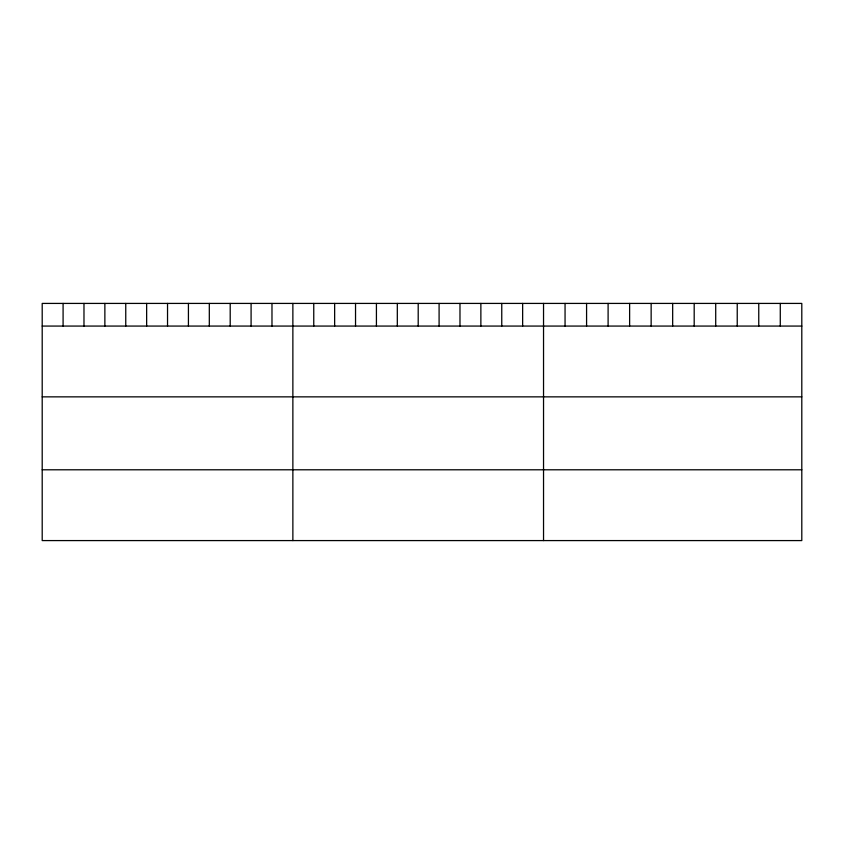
<?xml version="1.0" encoding="UTF-8"?>
<svg xmlns="http://www.w3.org/2000/svg" width="844" height="844" viewBox="0 0 844 844"><rect width="100%" height="100%" fill="white"/><g stroke="black" fill="none" stroke-linecap="round" stroke-linejoin="round"><path stroke-width="1.27" d="M801.8 326.069L801.8 540.582L42.2 540.582L42.2 303.418L801.8 303.418L801.8 326.069L42.2 326.069M42.2 396.859L801.8 396.859M42.2 469.791L801.8 469.791M780.278 303.418L780.278 326.069M758.756 303.418L758.756 326.069M737.234 303.418L737.234 326.069M715.712 303.418L715.712 326.069M694.19 303.418L694.19 326.069M672.668 303.418L672.668 326.069M651.146 303.418L651.146 326.069M629.624 303.418L629.624 326.069M608.102 303.418L608.102 326.069M586.58 303.418L586.58 326.069M565.058 303.418L565.058 326.069M543.536 303.418L543.536 540.582M522.647 303.418L522.647 326.069M501.758 303.418L501.758 326.069M480.869 303.418L480.869 326.069M459.98 303.418L459.98 326.069M439.091 303.418L439.091 326.069M418.202 303.418L418.202 326.069M397.313 303.418L397.313 326.069M376.424 303.418L376.424 326.069M355.535 303.418L355.535 326.069M334.646 303.418L334.646 326.069M313.757 303.418L313.757 326.069M292.868 303.418L292.868 540.582M271.979 303.418L271.979 326.069M251.09 303.418L251.09 326.069M230.201 303.418L230.201 326.069M209.312 303.418L209.312 326.069M188.423 303.418L188.423 326.069M167.534 303.418L167.534 326.069M146.645 303.418L146.645 326.069M125.756 303.418L125.756 326.069M104.867 303.418L104.867 326.069M83.978 303.418L83.978 326.069M63.089 303.418L63.089 326.069"/></g></svg>
